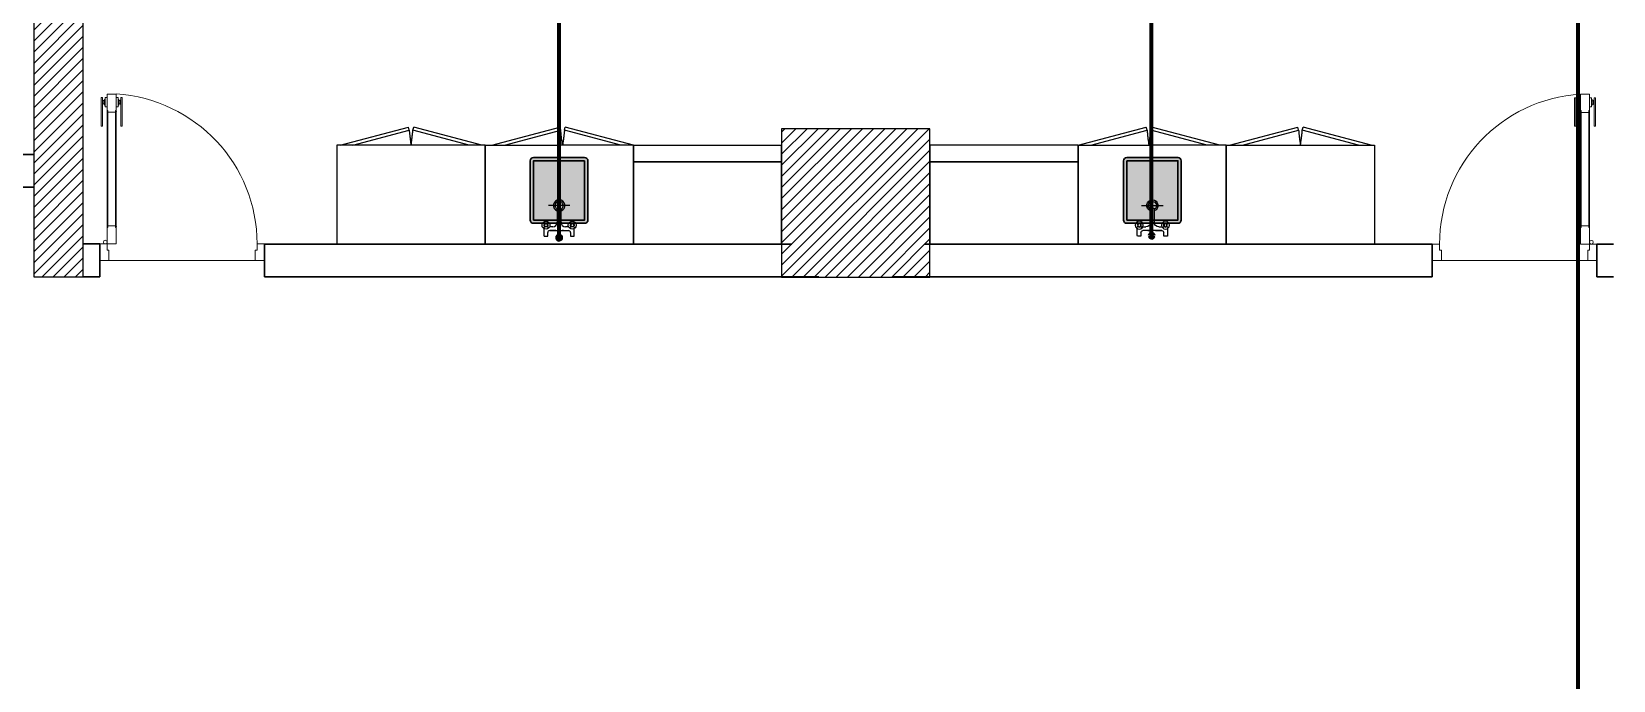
# Model space of a CAD drawing. Extents: x 800 to 995, y 398 to 804.
# Drawn here: x 901.25 to 910.86, y 623.32 to 627.26 of the extents above; entities that cross this region are included whole.
import ezdxf

# ---------------------------------------------------------------- set-up
doc = ezdxf.new("R2010")
doc.units = 0
doc.header["$MEASUREMENT"] = 0
doc.linetypes.add('ACAD_ISO02W100', pattern=[15, 12, -3])
doc.linetypes.add('DASHED', pattern=[19.05, 12.7, -6.35])
doc.layers.get('0').update_dxf_attribs({"color": 252, "linetype": 'CONTINUOUS', "lineweight": 30})
doc.layers.add('-FUR', color=252, linetype='CONTINUOUS')
doc.layers.add('SAN', color=2, linetype='CONTINUOUS')
for name, color, linetype, lineweight in [('Column', 6, 'CONTINUOUS', 25), ('DOOR', 30, 'CONTINUOUS', 9), ('hatch', 252, 'CONTINUOUS', 9), ('P-C-WATER', 5, 'CONTINUOUS', 70), ('Wall', 252, 'CONTINUOUS', 30)]:
    doc.layers.add(name, color=color, linetype=linetype, lineweight=lineweight)

# ---------------------------------------------------------------- blocks, each defined once
blk = doc.blocks.new('YY5Y5')
at = {"layer": 'SAN', "color": 1}
for p, q in [((433.83, 542.04), (433.83, 538.56)), ((435.73, 542.41), (434.2, 542.41)), ((435.73, 540.55), (435.73, 542.41)), ((447.16, 542.41), (447.16, 540.55)), ((448.69, 542.41), (447.16, 542.41)), ((449.07, 538.56), (449.07, 542.04)), ((434.16, 537.56), (433.7, 538.02)), ((434.16, 536.15), (433.7, 535.69)), ((435.58, 537.56), (436.04, 538.02)), ((435.58, 536.15), (436.04, 535.69)), ((436.72, 537.65), (438.25, 537.65)), ((446.18, 539.55), (436.73, 539.55)), ((440.5, 535.4), (440.5, 528.74)), ((442.4, 528.74), (442.4, 535.4)), ((443.04, 539.55), (446.16, 539.55)), ((444.65, 537.65), (446.18, 537.65)), ((447.32, 537.56), (446.86, 538.02)), ((447.32, 536.15), (446.86, 535.69)), ((448.74, 537.56), (449.2, 538.02)), ((448.74, 536.15), (449.2, 535.69)), ((440.87, 528.36), (442.03, 528.36))]:
    blk.add_line(p, q, dxfattribs=at)
at = {"layer": 'SAN', "color": 1, "linetype": 'Continuous'}
blk.add_line((439.23, 539.55), (439.86, 539.55), dxfattribs=at)
at = {"layer": 'SAN', "color": 2, "linetype": 'DASHED'}
for points in [[(441.45, 532.42), (441.45, 521.63)], [(436.06, 527.03), (446.84, 527.03)]]:
    blk.add_lwpolyline(points, dxfattribs=at)
at = {"layer": 'SAN', "color": 1}
for centre, radius in [((434.87, 536.85), 2), ((434.87, 536.85), 1), ((434.87, 536.85), 0.8), ((448.03, 536.85), 2), ((448.03, 536.85), 1), ((448.03, 536.85), 0.8)]:
    blk.add_circle(centre, radius, dxfattribs=at)
for centre, radius, start, end in [((434.2, 542.04), 0.375, 90, 180), ((436.73, 540.55), 1, 180, 270), ((446.16, 540.55), 1, 270, 0), ((448.69, 542.04), 0.375, 0, 90), ((438.25, 535.4), 2.25, 0, 90), ((444.65, 535.4), 2.25, 90, 180), ((441.45, 527.03), 2.86, 109.43194, 70.56806), ((441.45, 527.03), 2.08, 117.27647, 62.72353), ((440.87, 528.74), 0.375, 180, 270), ((442.03, 528.74), 0.375, 270, 360)]:
    blk.add_arc(centre, radius, start, end, dxfattribs=at)
blk = doc.blocks.new('fd')
at = {"layer": '-FUR'}
h = blk.add_hatch(color=254, dxfattribs=at)
h.paths.add_polyline_path([(1322.6636, 576.6994), (1322.3536, 576.6994), (1322.3536, 577.0594), (1322.6636, 577.0594)], flags=16)
edge = h.paths.add_edge_path()
edge.add_line((1322.6636, 576.6794), (1322.3536, 576.6794))
edge.add_arc((1322.3536, 576.6994), 0.02, 180, 270, ccw=False)
edge.add_line((1322.3336, 576.6994), (1322.3336, 577.0594))
edge.add_arc((1322.3536, 577.0594), 0.02, 90, 180, ccw=False)
edge.add_line((1322.3536, 577.0794), (1322.6636, 577.0794))
edge.add_arc((1322.6636, 577.0594), 0.02, 0, 90, ccw=False)
edge.add_line((1322.6836, 577.0594), (1322.6836, 576.6994))
edge.add_arc((1322.6636, 576.6994), 0.02, -90, 0, ccw=False)
blk.add_hatch(color=253, dxfattribs=at).paths.add_polyline_path([(1322.6636, 577.0594), (1322.6636, 576.6994), (1322.3536, 576.6994), (1322.3536, 577.0594)])
h = blk.add_hatch(color=251, dxfattribs=at)
h.paths.add_polyline_path([(1322.6337, 577.0294), (1322.6636, 577.0594), (1322.6636, 576.6994), (1322.6336, 576.7294)])
h.paths.add_polyline_path([(1322.6336, 576.7294), (1322.6636, 576.6994), (1322.3536, 576.6994), (1322.3836, 576.7294)])
h = blk.add_hatch(color=252, dxfattribs=at)
h.paths.add_polyline_path([(1322.3836, 577.0294), (1322.3536, 577.0594), (1322.6636, 577.0594), (1322.6337, 577.0294)])
h.paths.add_polyline_path([(1322.3836, 576.7294), (1322.3536, 576.6994), (1322.3536, 577.0594), (1322.3836, 577.0294)])
for p, q in [((1322.4784, 577.2056), (1322.0597, 577.2056)), ((1322.4784, 577.2056), (1322.9597, 577.2056)), ((1322.0597, 576.6056), (1322.5097, 576.6056)), ((1322.9597, 576.6056), (1322.5097, 576.6056))]:
    blk.add_line(p, q, dxfattribs=at)
at = {"layer": '-FUR', "linetype": 'ACAD_ISO02W100'}
for p, q in [((1322.0597, 577.2056), (1322.5097, 577.2056)), ((1322.9597, 577.2056), (1322.5097, 577.2056)), ((1322.0997, 576.6056), (1322.5133, 576.4948)), ((1322.177, 576.6056), (1322.5185, 576.5141)), ((1322.5185, 576.5141), (1322.5133, 576.4948)), ((1322.8824, 576.6056), (1322.541, 576.5141)), ((1322.541, 576.5141), (1322.5462, 576.4948)), ((1322.9597, 576.6056), (1322.5462, 576.4948))]:
    blk.add_line(p, q, dxfattribs=at)
for centre, start, end in [((1324.045, 576.3727), 171.26112, 174.70691), ((1321.0144, 576.3727), 5.29309, 8.73888)]:
    blk.add_arc(centre, 1.5331, start, end, dxfattribs=at)
for p, q in [((1322.0597, 577.2056), (1322.0597, 576.6056)), ((1322.9597, 577.2056), (1322.9597, 576.6056))]:
    blk.add_line(p, q)
blk.add_lwpolyline([(1322.6636, 576.6794), (1322.3536, 576.6794, -0.414214), (1322.3336, 576.6994), (1322.3336, 577.0594, -0.414214), (1322.3536, 577.0794), (1322.6636, 577.0794, -0.414214), (1322.6836, 577.0594), (1322.6836, 576.6994, -0.414214)], format="xyb", close=True)
blk.add_lwpolyline([(1322.6636, 576.6794), (1322.3536, 576.6794, -0.414214), (1322.3336, 576.6994), (1322.3336, 577.0594, -0.414214), (1322.3536, 577.0794), (1322.6636, 577.0794, -0.414214), (1322.6836, 577.0594), (1322.6836, 576.6994, -0.414214)], format="xyb", close=True)
blk.add_lwpolyline([(1322.6636, 576.6994), (1322.3536, 576.6994), (1322.3536, 577.0594), (1322.6636, 577.0594)], close=True)
at = {"extrusion": (0, 0, -1), "xscale": 0.0121000000000322, "yscale": 0.0121000000000322, "zscale": -0.0121}
blk.add_blockref('YY5Y5', (-1327.8502, 570.5947), dxfattribs=at)
blk = doc.blocks.new('juy')
blk.add_line((1322.9597, 577.2056), (1322.9597, 576.6056))
blk.add_blockref('fd', (0, 0))

msp = doc.modelspace()

# ---------------------------------------------------------------- hatches: boundary and pattern name
at = {"layer": 'hatch'}
h = msp.add_hatch(dxfattribs=at)
h.set_pattern_fill('ANSI31', color=252, scale=0.015, style=0)
h.set_pattern_definition([(45, (1093.41557, 298.244082), (-0.0336759605, 0.0336759605), [])])
h.paths.add_polyline_path([(897.7184, 625.7661), (898.0184, 625.7661), (898.0184, 629.0663), (901.2684, 629.0662), (901.2682, 625.7668), (901.5682, 625.7668), (901.5684, 629.3662), (897.7184, 629.3664)])
h = msp.add_hatch(dxfattribs=at)
h.set_pattern_fill('ANSI31', color=252, scale=0.015, style=0)
h.set_pattern_definition([(45, (1133.24057, 303.544082), (-0.0336759605, 0.0336759605), [])])
h.paths.add_polyline_path([(905.8084, 625.7661), (906.7084, 625.7661), (906.7084, 626.6661), (905.8084, 626.6661)])

# ---------------------------------------------------------------- linework, layer by layer
at = {"layer": '-FUR', "linetype": 'ACAD_ISO02W100'}
for p, q in [((903.1284, 626.5661), (903.542, 626.677)), ((903.2057, 626.5661), (903.5471, 626.6576)), ((903.5471, 626.6576), (903.542, 626.677)), ((903.5697, 626.6576), (903.5748, 626.677)), ((903.9111, 626.5661), (903.5697, 626.6576)), ((903.9884, 626.5661), (903.5748, 626.677)), ((908.5284, 626.5661), (908.942, 626.677)), ((908.6057, 626.5661), (908.9471, 626.6576)), ((908.9471, 626.6576), (908.942, 626.677)), ((908.9697, 626.6576), (908.9748, 626.677)), ((909.3111, 626.5661), (908.9697, 626.6576)), ((909.3884, 626.5661), (908.9748, 626.677)), ((904.9084, 626.5661), (905.8084, 626.5661)), ((907.6084, 626.5661), (906.7084, 626.5661)), ((903.1084, 625.9661), (904.0084, 625.9661)), ((909.4084, 625.9661), (908.5084, 625.9661))]:
    msp.add_line(p, q, dxfattribs=at)
at = {"layer": '-FUR'}
for points in [[(903.1084, 625.9661), (904.0084, 625.9661), (904.0084, 626.5661), (903.1084, 626.5661)], [(909.4084, 625.9661), (908.5084, 625.9661), (908.5084, 626.5661), (909.4084, 626.5661)]]:
    msp.add_lwpolyline(points, close=True, dxfattribs=at)
at = {"layer": '-FUR', "linetype": 'ACAD_ISO02W100'}
for centre, start, end in [((905.0737, 626.7991), 185.29309, 188.73888), ((902.0431, 626.7991), 351.26112, 354.70691), ((910.4737, 626.7991), 185.29309, 188.73888), ((907.4431, 626.7991), 351.26112, 354.70691)]:
    msp.add_arc(centre, 1.5331, start, end, dxfattribs=at)
for p, q in [((904.9084, 626.5661), (904.9084, 625.9661)), ((905.8084, 625.9661), (905.8084, 626.5661)), ((905.8084, 626.5661), (905.8084, 626.4661)), ((906.7084, 625.9661), (906.7084, 626.5661)), ((906.7084, 626.5661), (906.7084, 626.4661)), ((907.6084, 626.5661), (907.6084, 625.9661)), ((905.8084, 626.4661), (904.9084, 626.4661)), ((906.7084, 626.4661), (907.6084, 626.4661)), ((904.9084, 625.9661), (905.8084, 625.9661)), ((907.6084, 625.9661), (906.7084, 625.9661))]:
    msp.add_line(p, q)
at = {"layer": 'Column', "color": 252}
msp.add_lwpolyline([(897.7184, 625.7661), (898.0184, 625.7661), (898.0184, 629.0663), (901.2684, 629.0662), (901.2682, 625.7668), (901.5682, 625.7668), (901.5684, 629.3662), (897.7184, 629.3664), (897.7184, 625.7661)], dxfattribs=at)
msp.add_lwpolyline([(897.7184, 625.7661), (898.0184, 625.7661), (898.0184, 629.0663), (901.2684, 629.0662), (901.2682, 625.7668), (901.5682, 625.7668), (901.5684, 629.3662), (897.7184, 629.3664), (897.7184, 625.7661)], dxfattribs=at)
msp.add_lwpolyline([(905.8084, 625.7661), (906.7084, 625.7661), (906.7084, 626.6661), (905.8084, 626.6661)], close=True, dxfattribs=at)
at = {"layer": 'DOOR', "color": 252}
for p, q in [((901.7123, 626.0723), (901.7123, 626.7722)), ((901.7173, 626.7722), (901.7173, 626.0723)), ((901.764, 626.7722), (901.764, 626.0723)), ((901.7689, 626.0723), (901.7689, 626.7722)), ((910.6579, 626.0717), (910.6579, 626.7716)), ((910.6629, 626.7716), (910.6629, 626.0717)), ((910.7095, 626.7716), (910.7095, 626.0717)), ((910.7145, 626.0717), (910.7145, 626.7716))]:
    msp.add_line(p, q, dxfattribs=at)
at = {"layer": 'DOOR', "color": 251}
for p, q in [((901.724, 625.8668), (902.6128, 625.8668)), ((910.7029, 625.8661), (909.814, 625.8661))]:
    msp.add_line(p, q, dxfattribs=at)
at = {"layer": 'DOOR', "color": 1}
for points in [[(901.6845, 626.6832), (901.6764, 626.6832), (901.6764, 626.8555), (901.6845, 626.8555)], [(901.6962, 626.8377), (901.6897, 626.8377), (901.6897, 626.8175), (901.6962, 626.8175)], [(901.7851, 626.8377), (901.7915, 626.8377), (901.7915, 626.8175), (901.7851, 626.8175)], [(901.7968, 626.6832), (901.8048, 626.6832), (901.8048, 626.8555), (901.7968, 626.8555)], [(910.63, 626.6826), (910.622, 626.6826), (910.622, 626.8549), (910.63, 626.8549)], [(910.6418, 626.8371), (910.6353, 626.8371), (910.6353, 626.8169), (910.6418, 626.8169)], [(910.7306, 626.8371), (910.7371, 626.8371), (910.7371, 626.8169), (910.7306, 626.8169)], [(910.7424, 626.6826), (910.7504, 626.6826), (910.7504, 626.8549), (910.7424, 626.8549)]]:
    msp.add_lwpolyline(points, close=True, dxfattribs=at)
for points in [[(901.6845, 626.8374, -1), (901.6897, 626.8374), (901.6897, 626.8374), (901.6897, 626.8178), (901.6897, 626.8178, -1), (901.6845, 626.8178), (901.6845, 626.8178)], [(901.7968, 626.8374, 1), (901.7915, 626.8374), (901.7915, 626.8374), (901.7915, 626.8178), (901.7915, 626.8178, 1), (901.7968, 626.8178), (901.7968, 626.8178)], [(910.63, 626.8368, -1), (910.6353, 626.8368), (910.6353, 626.8368), (910.6353, 626.8172), (910.6353, 626.8172, -1), (910.63, 626.8172), (910.63, 626.8172)], [(910.7424, 626.8368, 1), (910.7371, 626.8368), (910.7371, 626.8368), (910.7371, 626.8172), (910.7371, 626.8172, 1), (910.7424, 626.8172), (910.7424, 626.8172)]]:
    msp.add_lwpolyline(points, format="xyb", close=True, dxfattribs=at)
for points in [[(901.7017, 626.8104), (901.6962, 626.8104), (901.6962, 626.8449), (901.7017, 626.8449)], [(901.7128, 626.8), (901.7017, 626.8), (901.7017, 626.8555), (901.7128, 626.8555)], [(901.7795, 626.8104), (901.7851, 626.8104), (901.7851, 626.8449), (901.7795, 626.8449)], [(910.6473, 626.8097), (910.6418, 626.8097), (910.6418, 626.8442), (910.6473, 626.8442)], [(910.714, 626.7994), (910.7251, 626.7994), (910.7251, 626.8549), (910.714, 626.8549)], [(910.7251, 626.8097), (910.7306, 626.8097), (910.7306, 626.8442), (910.7251, 626.8442)]]:
    msp.add_lwpolyline(points, dxfattribs=at)
at = {"layer": 'DOOR', "color": 5}
for points in [[(901.7173, 626.7778), (901.7173, 626.7666), (901.764, 626.7666), (901.764, 626.7778), (901.7684, 626.7778), (901.7684, 626.8777), (901.7684, 626.8777), (901.7128, 626.8777), (901.7128, 626.7778)], [(910.7095, 626.7771), (910.7095, 626.766), (910.6629, 626.766), (910.6629, 626.7771), (910.6584, 626.7771), (910.6584, 626.8771), (910.6584, 626.8771), (910.714, 626.8771), (910.714, 626.7771)], [(901.7173, 626.0667), (901.7173, 626.0779), (901.764, 626.0779), (901.764, 626.0667), (901.7684, 626.0667), (901.7684, 625.9668), (901.7684, 625.9668), (901.7128, 625.9668), (901.7128, 626.0667)], [(910.7095, 626.0661), (910.7095, 626.0772), (910.6629, 626.0772), (910.6629, 626.0661), (910.6584, 626.0661), (910.6584, 625.9661), (910.6584, 625.9661), (910.714, 625.9661), (910.714, 626.0661)], [(901.6684, 625.8668), (901.6684, 625.9668), (901.7128, 625.9668), (901.7128, 625.9289), (901.724, 625.9289), (901.724, 625.8668)], [(902.6684, 625.8668), (902.6684, 625.9668), (902.6238, 625.9668), (902.6238, 625.9289), (902.6127, 625.9289), (902.6128, 625.8668)], [(909.7584, 625.8661), (909.7584, 625.9661), (909.803, 625.9661), (909.803, 625.9282), (909.8141, 625.9282), (909.814, 625.8661)], [(910.7584, 625.8661), (910.7584, 625.9661), (910.714, 625.9661), (910.714, 625.9282), (910.7029, 625.9282), (910.7029, 625.8661)]]:
    msp.add_lwpolyline(points, close=True, dxfattribs=at)
for points in [[(901.7684, 626.8), (901.7795, 626.8), (901.7795, 626.8555), (901.7684, 626.8555)], [(910.6584, 626.7994), (910.6473, 626.7994), (910.6473, 626.8549), (910.6584, 626.8549)]]:
    msp.add_lwpolyline(points, dxfattribs=at)
for points in [[(901.7173, 626.7672), (901.7173, 626.7672, -1), (901.7173, 626.7772)], [(901.764, 626.7672), (901.764, 626.7672, 1), (901.764, 626.7772)], [(910.6629, 626.7666), (910.6629, 626.7666, -1), (910.6629, 626.7766)], [(910.7095, 626.7666), (910.7095, 626.7666, 1), (910.7095, 626.7766)], [(901.7173, 626.0773), (901.7173, 626.0773, 1), (901.7173, 626.0673)], [(901.764, 626.0773), (901.764, 626.0773, -1), (901.764, 626.0673)], [(910.6629, 626.0767), (910.6629, 626.0767, 1), (910.6629, 626.0667)], [(910.7095, 626.0767), (910.7095, 626.0767, -1), (910.7095, 626.0667)]]:
    msp.add_lwpolyline(points, format="xyb", close=True, dxfattribs=at)
for centre in [(901.7017, 625.9779), (910.7251, 625.9773)]:
    msp.add_circle(centre, 0.0111, dxfattribs=at)
at = {"layer": 'DOOR', "color": 252}
for centre, start, end in [((901.711, 625.9668), 360, 86.39768), ((910.7158, 625.9661), 93.60232, 180)]:
    msp.add_arc(centre, 0.9128, start, end, dxfattribs=at)
at = {"layer": 'P-C-WATER', "linetype": 'Continuous'}
for p, q in [((910.6434, 634.0122), (910.6434, 618.0612)), ((904.4573, 626.0176), (904.4573, 630.9714)), ((908.0548, 626.0292), (908.0548, 630.9714))]:
    msp.add_line(p, q, dxfattribs=at)
at = {"layer": 'P-C-WATER', "linetype": 'ByBlock'}
for centre, start, end in [((904.4573, 626.0051), 0, 180), ((904.4573, 626.0051), 180, 0), ((908.0548, 626.0167), 0, 180), ((908.0548, 626.0167), 180, 0)]:
    msp.add_arc(centre, 0.0125, start, end, dxfattribs=at)
at = {"layer": 'Wall', "color": 252, "linetype": 'Continuous'}
for p, q in [((901.1934, 626.5112), (901.2684, 626.5112)), ((901.1934, 626.3112), (901.2684, 626.3112)), ((901.6684, 625.9668), (901.5684, 625.9668)), ((901.6684, 625.9668), (901.6684, 625.7668)), ((905.8694, 625.9666), (902.6684, 625.9666)), ((902.6684, 625.9666), (902.6684, 625.7668)), ((906.6771, 625.9661), (909.7584, 625.9661)), ((909.7584, 625.9661), (909.7584, 625.7665)), ((910.7584, 625.9661), (910.8584, 625.9661)), ((910.7584, 625.9661), (910.7584, 625.7668)), ((901.5682, 625.7668), (901.6684, 625.7668)), ((902.6684, 625.7665), (906.0334, 625.7665)), ((906.4834, 625.7665), (909.7584, 625.7665)), ((910.7584, 625.7668), (910.8584, 625.7668))]:
    msp.add_line(p, q, dxfattribs=at)

# ---------------------------------------------------------------- block references
at = {"xscale": -1, "rotation": 180}
msp.add_blockref('juy', (-418.0513, 1203.1717), dxfattribs=at)
at = {"rotation": 180}
msp.add_blockref('juy', (2230.5681, 1203.1717), dxfattribs=at)

doc.saveas('drawing.dxf')
